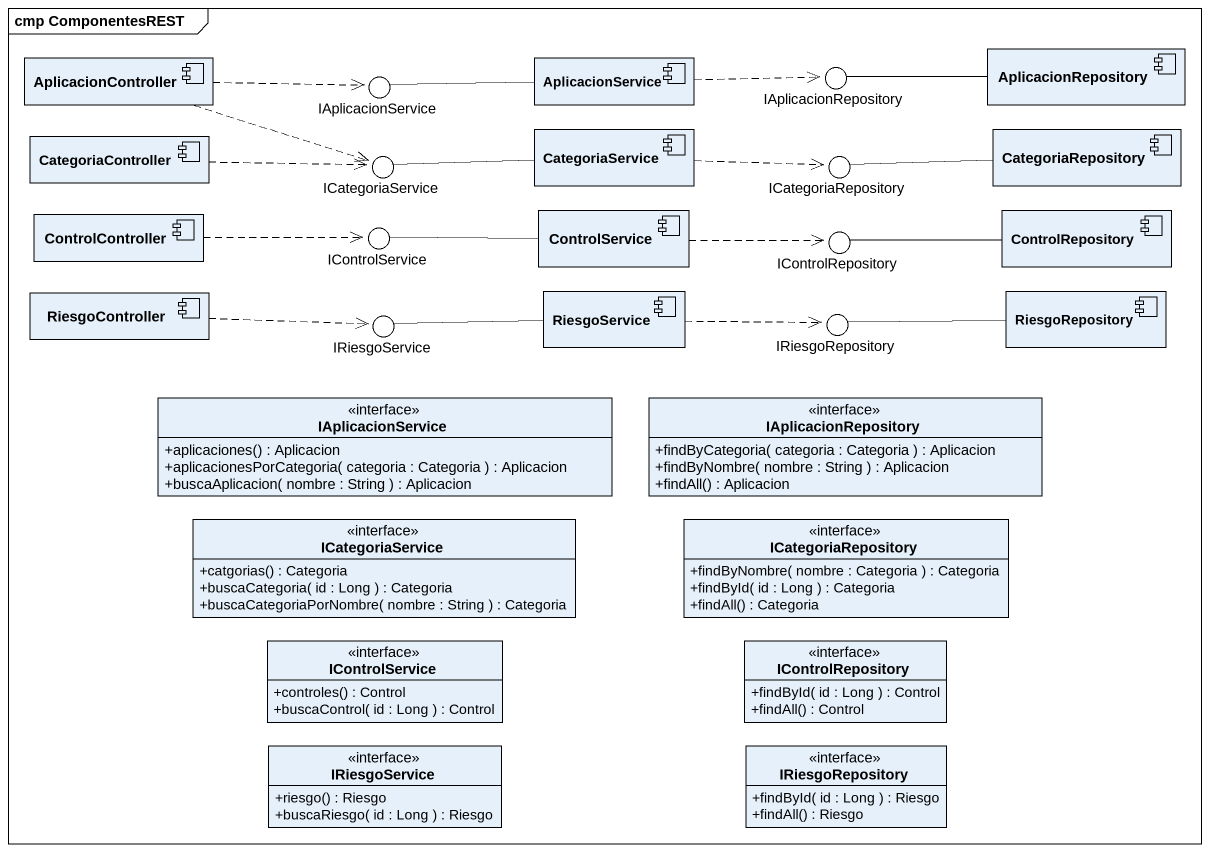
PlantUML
@startuml
mainframe cmp ComponentesREST
allowmixing
hide circle
hide empty members
skinparam classAttributeIconSize 0
component AplicacionController
() IAplicacionService
component AplicacionService
() IAplicacionRepository
component AplicacionRepository
component CategoriaController
component CategoriaService
component CategoriaRepository
() ICategoriaService
component ControlService
() ICategoriaRepository
component ControlRepository
component ControlController
() IControlService
() IControlRepository
component RiesgoController
() IRiesgoService
component RiesgoService
() IRiesgoRepository
component RiesgoRepository
interface "IAplicacionService" as IAplicacionService_2 {
  +aplicaciones() : Aplicacion
  +aplicacionesPorCategoria( categoria : Categoria ) : Aplicacion
  +buscaAplicacion( nombre : String ) : Aplicacion
}
interface "IAplicacionRepository" as IAplicacionRepository_2 {
  +findByCategoria( categoria : Categoria ) : Aplicacion
  +findByNombre( nombre : String ) : Aplicacion
  +findAll() : Aplicacion
}
interface "ICategoriaService" as ICategoriaService_2 {
  +catgorias() : Categoria
  +buscaCategoria( id : Long ) : Categoria
  +buscaCategoriaPorNombre( nombre : String ) : Categoria
}
interface "ICategoriaRepository" as ICategoriaRepository_2 {
  +findByNombre( nombre : Categoria ) : Categoria
  +findById( id : Long ) : Categoria
  +findAll() : Categoria
}
interface "IControlService" as IControlService_2 {
  +controles() : Control
  +buscaControl( id : Long ) : Control
}
interface "IControlRepository" as IControlRepository_2 {
  +findById( id : Long ) : Control
  +findAll() : Control
}
interface "IRiesgoService" as IRiesgoService_2 {
  +riesgo() : Riesgo
  +buscaRiesgo( id : Long ) : Riesgo
}
interface "IRiesgoRepository" as IRiesgoRepository_2 {
  +findById( id : Long ) : Riesgo
  +findAll() : Riesgo
}
AplicacionController .right.> IAplicacionService
AplicacionController .right.> ICategoriaService
AplicacionService -left- IAplicacionService
AplicacionService .right.> IAplicacionRepository
AplicacionRepository -left- IAplicacionRepository
CategoriaController .right.> ICategoriaService
CategoriaService -left- ICategoriaService
CategoriaService .right.> ICategoriaRepository
CategoriaRepository -left- ICategoriaRepository
ControlService -left- IControlService
ControlService .right.> IControlRepository
ControlRepository -left- IControlRepository
ControlController .right.> IControlService
RiesgoController .right.> IRiesgoService
RiesgoService -left- IRiesgoService
RiesgoService .right.> IRiesgoRepository
RiesgoRepository -left- IRiesgoRepository
@enduml
